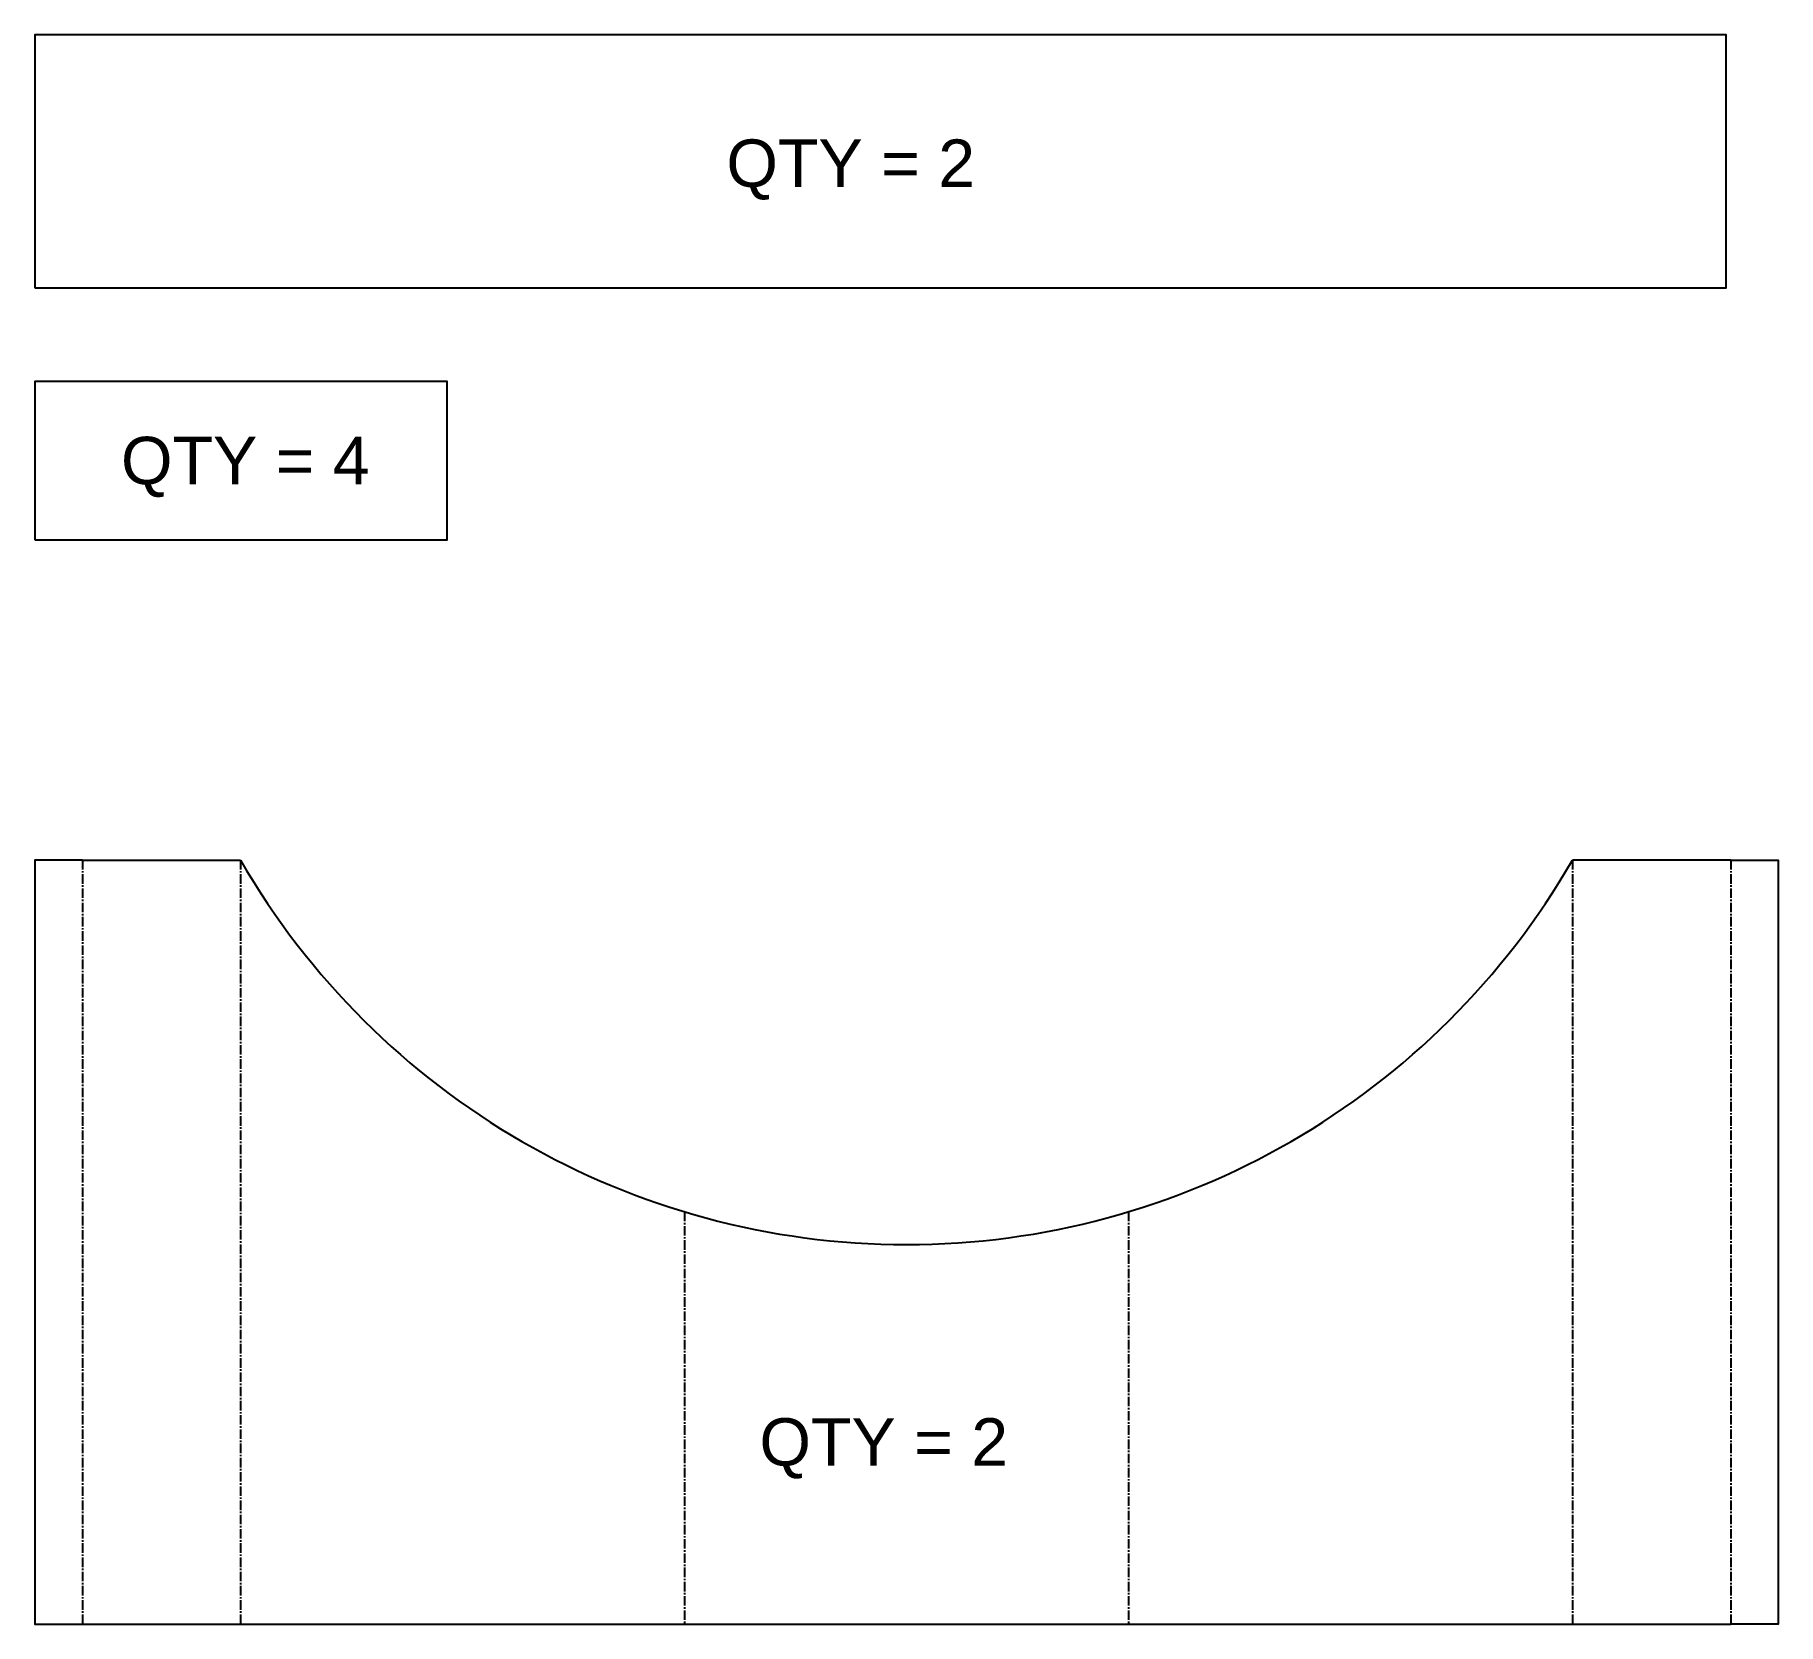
# Model space of a CAD drawing. Header units: millimetres. Extents: x 1846 to 4601, y 455 to 2967.
import ezdxf

# ---------------------------------------------------------------- set-up
doc = ezdxf.new("R2010")
doc.units = ezdxf.units.MM
doc.header["$LTSCALE"] = 20
doc.header["$MEASUREMENT"] = 0
doc.linetypes.add('CENTER2', pattern=[1.125, 0.75, -0.125, 0.125, -0.125])
doc.styles.get("Standard").update_dxf_attribs({"font": 'arial.ttf', "height": 10})

msp = doc.modelspace()

# ---------------------------------------------------------------- linework, layer by layer
at = {"linetype": 'CENTER2'}
for p, q in [((1921, 1663.1), (1921, 455.3)), ((2171, 1663.1), (2171, 455.3)), ((4276.3, 1663.1), (4276.3, 455.3)), ((4526.3, 1663.1), (4526.3, 455.3))]:
    msp.add_line(p, q, dxfattribs=at)
for p, q in [((1921, 1663.1), (2171, 1663.1)), ((4526.3, 1663.1), (4276.3, 1663.1)), ((1921, 455.3), (2171, 455.3)), ((2171, 455.3), (4276.3, 455.3)), ((4276.3, 455.3), (4526.3, 455.3))]:
    msp.add_line(p, q)
at = {"color": 6, "linetype": 'CENTER2'}
for p, q in [((2872.7, 1107.1), (2872.7, 455.3)), ((3574.5, 1107.1), (3574.5, 455.3))]:
    msp.add_line(p, q, dxfattribs=at)
for points in [[(1846, 2567.3), (4519, 2567.3), (4519, 2967.3), (1846, 2967.3)], [(1846, 2169.2), (2497.7, 2169.2), (2497.7, 2419.2), (1846, 2419.2)]]:
    msp.add_lwpolyline(points, close=True)
for points in [[(1921, 1663.1), (1846, 1663.1), (1846, 455.3), (1921, 455.3)], [(4526.3, 1663.1), (4601.3, 1663.1), (4601.3, 455.3), (4526.3, 455.3)]]:
    msp.add_lwpolyline(points)
msp.add_arc((3223.6, 2270.8), 1215.5, 210, 330)

# ---------------------------------------------------------------- texts
at = {"char_height": 75, "attachment_point": 1}
for s, width, insert in [('QTY = 2', 457.338, (2939, 2802)), ('QTY = 4', 540.536, (1982.1, 2332)), ('QTY = 2', 495.309, (2991.2, 780.8))]:
    msp.add_mtext_dynamic_manual_height_columns(s, width=width, gutter_width=50, heights=[0], dxfattribs=dict(at, insert=insert))

doc.saveas('drawing.dxf')
